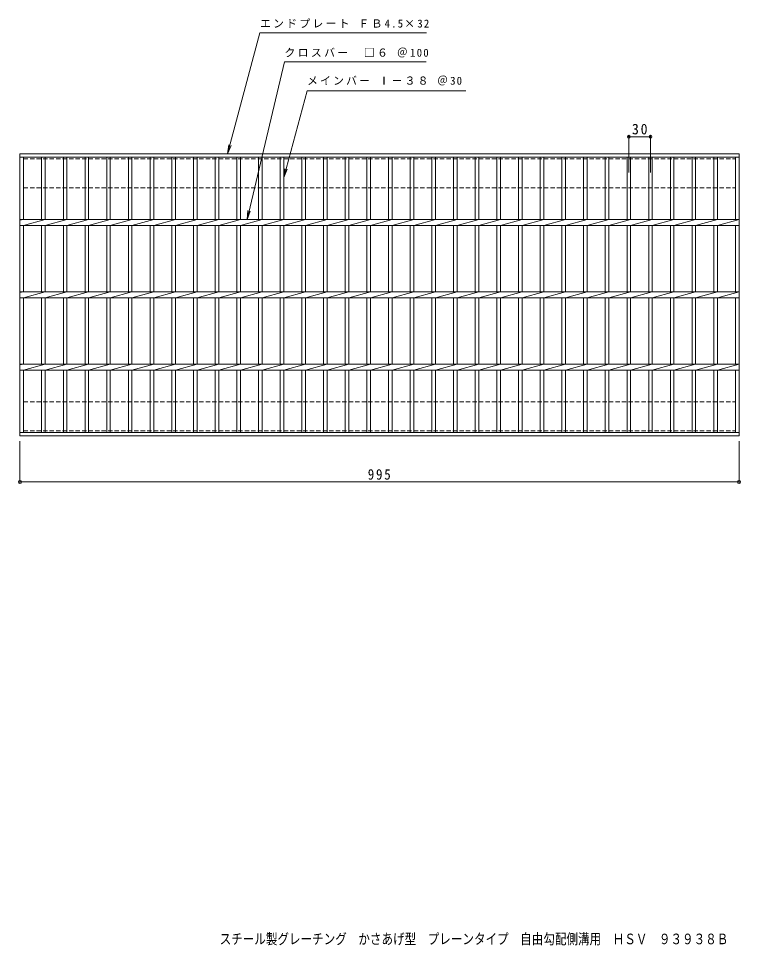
# Model space of a CAD drawing. Units: millimetres, scale not verified. Extents: x -758 to 856, y -686 to 597.
# Drawn here: x -758 to 241, y -686 to 597 of the extents above; entities that cross this region are included whole.
import ezdxf
from ezdxf.enums import TextEntityAlignment as Align

# ---------------------------------------------------------------- set-up
doc = ezdxf.new("R2010")
doc.units = ezdxf.units.MM
doc.header["$LTSCALE"] = 5
doc.header["$PDMODE"] = 32
doc.header["$PDSIZE"] = 4
doc.linetypes.add('DASHED1', pattern=[1.8, 1.2, -0.6])
for name, color, linetype, lineweight in [('A-1_ピット', 2, 'Continuous', 9), ('A-2_蓋', 3, 'Continuous', 9), ('A-4_寸法', 7, 'Continuous', 9), ('F-4_F-4ﾚｲﾔ', 2, 'Continuous', 9)]:
    doc.layers.add(name, color=color, linetype=linetype, lineweight=lineweight)
doc.styles.add('ＭＳ ゴシック', font='')
doc.styles.get('ＭＳ ゴシック').set_extended_font_data('MS Gothic')

msp = doc.modelspace()

# ---------------------------------------------------------------- linework, layer by layer
at = {"layer": 'A-1_ピット', "linetype": 'DASHED1'}
for p, q in [((-750.61, 362.172), (-750.61, 402.173)), ((-750.61, 362.172), (234.39, 362.172)), ((-750.61, 66.172), (-750.61, 26.172)), ((-750.61, 66.172), (234.39, 66.172))]:
    msp.add_line(p, q, dxfattribs=at)
for points in [[(-750.61, 402.173), (234.39, 402.173), (234.39, 362.172)], [(-750.61, 26.172), (234.39, 26.172), (234.39, 66.172)]]:
    msp.add_lwpolyline(points, dxfattribs=at)
at = {"layer": 'A-2_蓋'}
for p, q in [((-755.61, 409.172), (239.391, 409.172)), ((-755.61, 19.173), (-755.61, 409.172)), ((-755.61, 404.673), (239.391, 404.673)), ((-750.609, 318.412), (-750.609, 404.673)), ((-725.609, 404.673), (-725.609, 318.412)), ((-720.61, 404.673), (-720.61, 318.412)), ((-695.609, 404.673), (-695.609, 318.412)), ((-690.609, 404.673), (-690.609, 318.412)), ((-665.61, 404.673), (-665.61, 318.412)), ((-660.609, 404.673), (-660.609, 318.412)), ((-635.609, 404.673), (-635.609, 318.412)), ((-630.61, 404.673), (-630.61, 318.412)), ((-605.609, 404.673), (-605.609, 318.412)), ((-600.609, 404.673), (-600.609, 318.412)), ((-575.609, 404.673), (-575.609, 318.412)), ((-570.609, 404.673), (-570.609, 318.412)), ((-545.609, 404.673), (-545.609, 318.412)), ((-540.61, 404.673), (-540.61, 318.412)), ((-515.609, 404.673), (-515.609, 318.412)), ((-510.61, 404.673), (-510.61, 318.412)), ((-485.609, 404.673), (-485.609, 318.412)), ((-480.609, 404.673), (-480.609, 318.412)), ((-455.609, 404.673), (-455.609, 318.412)), ((-450.609, 404.673), (-450.609, 318.412)), ((-425.609, 404.673), (-425.609, 318.412)), ((-420.609, 404.673), (-420.609, 318.412)), ((-395.609, 404.673), (-395.609, 318.412)), ((-390.61, 404.673), (-390.61, 318.412)), ((-365.609, 404.673), (-365.609, 318.412)), ((-360.61, 404.673), (-360.61, 318.412)), ((-335.609, 404.673), (-335.609, 318.412)), ((-330.609, 404.673), (-330.609, 318.412)), ((-305.609, 404.673), (-305.609, 318.412)), ((-300.61, 404.673), (-300.61, 318.412)), ((-275.609, 404.673), (-275.609, 318.412)), ((-270.61, 404.673), (-270.61, 318.412)), ((-245.609, 404.673), (-245.609, 318.412)), ((-240.609, 404.673), (-240.609, 318.412)), ((-215.609, 404.673), (-215.609, 318.412)), ((-210.609, 404.673), (-210.609, 318.412)), ((-185.609, 404.673), (-185.609, 318.412)), ((-180.609, 404.673), (-180.609, 318.412)), ((-155.609, 404.673), (-155.609, 318.412)), ((-150.609, 404.673), (-150.609, 318.412)), ((-125.609, 404.673), (-125.609, 318.412)), ((-120.609, 404.673), (-120.609, 318.412)), ((-95.609, 404.673), (-95.609, 318.412)), ((-90.609, 404.673), (-90.609, 318.412)), ((-65.609, 404.673), (-65.609, 318.412)), ((-60.61, 404.673), (-60.61, 318.412)), ((-35.609, 404.673), (-35.609, 318.412)), ((-30.61, 404.673), (-30.61, 318.412)), ((-5.609, 404.673), (-5.609, 318.412)), ((-0.609, 404.673), (-0.609, 318.412)), ((24.391, 404.673), (24.391, 318.412)), ((29.391, 404.673), (29.391, 318.412)), ((54.391, 404.673), (54.391, 318.412)), ((59.391, 404.673), (59.391, 318.412)), ((84.391, 404.673), (84.391, 318.412)), ((89.391, 404.673), (89.391, 318.412)), ((114.391, 404.673), (114.391, 318.412)), ((119.391, 404.673), (119.391, 318.412)), ((144.391, 404.673), (144.391, 318.412)), ((149.391, 404.673), (149.391, 318.412)), ((174.391, 404.673), (174.391, 318.412)), ((179.391, 404.673), (179.391, 318.412)), ((204.391, 404.673), (204.391, 318.412)), ((209.391, 404.673), (209.391, 318.412)), ((234.391, 404.673), (234.391, 318.412)), ((239.391, 409.172), (239.391, 19.173)), ((-755.61, 318.412), (239.391, 318.412)), ((-750.609, 318.412), (-755.61, 317.412)), ((-755.61, 309.933), (239.391, 309.933)), ((-720.61, 318.412), (-750.609, 309.933)), ((-750.609, 218.412), (-750.609, 309.933)), ((-725.609, 309.933), (-725.609, 218.412)), ((-690.609, 318.412), (-720.61, 309.933)), ((-720.61, 309.933), (-720.61, 218.412)), ((-695.609, 309.933), (-695.609, 218.412)), ((-660.609, 318.412), (-690.609, 309.933)), ((-690.609, 309.933), (-690.609, 218.412)), ((-665.61, 309.933), (-665.61, 218.412)), ((-630.61, 318.412), (-660.609, 309.933)), ((-660.609, 309.933), (-660.609, 218.412)), ((-635.609, 309.933), (-635.609, 218.412)), ((-600.609, 318.412), (-630.61, 309.933)), ((-630.61, 309.933), (-630.61, 218.412)), ((-605.609, 309.933), (-605.609, 218.412)), ((-570.609, 318.412), (-600.609, 309.933)), ((-600.609, 309.933), (-600.609, 218.412)), ((-575.609, 309.933), (-575.609, 218.412)), ((-540.609, 318.412), (-570.609, 309.933)), ((-570.609, 309.933), (-570.609, 218.412)), ((-545.609, 309.933), (-545.609, 218.412)), ((-510.609, 318.412), (-540.61, 309.933)), ((-540.61, 309.933), (-540.61, 218.412)), ((-515.609, 309.933), (-515.609, 218.412)), ((-480.609, 318.412), (-510.61, 309.933)), ((-510.61, 309.933), (-510.61, 218.412)), ((-485.609, 309.933), (-485.609, 218.412)), ((-450.609, 318.412), (-480.609, 309.933)), ((-480.609, 309.933), (-480.609, 218.412)), ((-455.609, 309.933), (-455.609, 218.412)), ((-420.609, 318.412), (-450.609, 309.933)), ((-450.609, 309.933), (-450.609, 218.412)), ((-425.609, 309.933), (-425.609, 218.412)), ((-390.61, 318.412), (-420.609, 309.933)), ((-420.609, 309.933), (-420.609, 218.412)), ((-395.609, 309.933), (-395.609, 218.412)), ((-360.61, 318.412), (-390.61, 309.933)), ((-390.61, 309.933), (-390.61, 218.412)), ((-365.609, 309.933), (-365.609, 218.412)), ((-330.609, 318.412), (-360.61, 309.933)), ((-360.61, 309.933), (-360.61, 218.412)), ((-335.609, 309.933), (-335.609, 218.412)), ((-300.609, 318.412), (-330.609, 309.933)), ((-330.609, 309.933), (-330.609, 218.412)), ((-305.609, 309.933), (-305.609, 218.412)), ((-270.609, 318.412), (-300.61, 309.933)), ((-300.61, 309.933), (-300.61, 218.412)), ((-275.609, 309.933), (-275.609, 218.412)), ((-240.609, 318.412), (-270.61, 309.933)), ((-270.61, 309.933), (-270.61, 218.412)), ((-245.609, 309.933), (-245.609, 218.412)), ((-210.609, 318.412), (-240.609, 309.933)), ((-240.609, 309.933), (-240.609, 218.412)), ((-215.609, 309.933), (-215.609, 218.412)), ((-180.609, 318.412), (-210.609, 309.933)), ((-210.609, 309.933), (-210.609, 218.412)), ((-185.609, 309.933), (-185.609, 218.412)), ((-150.609, 318.412), (-180.609, 309.933)), ((-180.609, 309.933), (-180.609, 218.412)), ((-155.609, 309.933), (-155.609, 218.412)), ((-120.609, 318.412), (-150.609, 309.933)), ((-150.609, 309.933), (-150.609, 218.412)), ((-125.609, 309.933), (-125.609, 218.412)), ((-90.609, 318.412), (-120.609, 309.933)), ((-120.609, 309.933), (-120.609, 218.412)), ((-95.609, 309.933), (-95.609, 218.412)), ((-60.609, 318.412), (-90.609, 309.933)), ((-90.609, 309.933), (-90.609, 218.412)), ((-65.609, 309.933), (-65.609, 218.412)), ((-30.609, 318.412), (-60.61, 309.933)), ((-60.61, 309.933), (-60.61, 218.412)), ((-35.609, 309.933), (-35.609, 218.412)), ((-0.609, 318.412), (-30.61, 309.933)), ((-30.61, 309.933), (-30.61, 218.412)), ((-5.609, 309.933), (-5.609, 218.412)), ((29.391, 318.412), (-0.609, 309.933)), ((-0.609, 309.933), (-0.609, 218.412)), ((24.391, 309.933), (24.391, 218.412)), ((59.391, 318.412), (29.391, 309.933)), ((29.391, 309.933), (29.391, 218.412)), ((54.391, 309.933), (54.391, 218.412)), ((89.391, 318.412), (59.391, 309.933)), ((59.391, 309.933), (59.391, 218.412)), ((84.391, 309.933), (84.391, 218.412)), ((119.391, 318.412), (89.391, 309.933)), ((89.391, 309.933), (89.391, 218.412)), ((114.391, 309.933), (114.391, 218.412)), ((149.391, 318.412), (119.391, 309.933)), ((119.391, 309.933), (119.391, 218.412)), ((144.391, 309.933), (144.391, 218.412)), ((179.391, 318.412), (149.391, 309.933)), ((149.391, 309.933), (149.391, 218.412)), ((174.391, 309.933), (174.391, 218.412)), ((209.391, 318.412), (179.391, 309.933)), ((179.391, 309.933), (179.391, 218.412)), ((204.391, 309.933), (204.391, 218.412)), ((239.391, 318.412), (209.391, 309.933)), ((209.391, 309.933), (209.391, 218.412)), ((234.391, 309.933), (234.391, 218.412)), ((-755.61, 218.412), (239.391, 218.412)), ((-750.609, 218.412), (-755.61, 217.412)), ((-720.61, 218.412), (-750.609, 209.932)), ((-690.609, 218.412), (-720.61, 209.932)), ((-660.609, 218.412), (-690.609, 209.932)), ((-630.61, 218.412), (-660.609, 209.932)), ((-600.609, 218.412), (-630.61, 209.932)), ((-570.609, 218.412), (-600.609, 209.932)), ((-540.609, 218.412), (-570.609, 209.932)), ((-510.609, 218.412), (-540.61, 209.932)), ((-480.609, 218.412), (-510.61, 209.932)), ((-450.609, 218.412), (-480.609, 209.932)), ((-420.609, 218.412), (-450.609, 209.932)), ((-390.61, 218.412), (-420.609, 209.932)), ((-360.61, 218.412), (-390.61, 209.932)), ((-330.609, 218.412), (-360.61, 209.932)), ((-300.609, 218.412), (-330.609, 209.932)), ((-270.609, 218.412), (-300.61, 209.932)), ((-240.609, 218.412), (-270.61, 209.932)), ((-210.609, 218.412), (-240.609, 209.932)), ((-180.609, 218.412), (-210.609, 209.932)), ((-150.609, 218.412), (-180.609, 209.932)), ((-120.609, 218.412), (-150.609, 209.932)), ((-90.609, 218.412), (-120.609, 209.932)), ((-60.609, 218.412), (-90.609, 209.932)), ((-30.609, 218.412), (-60.61, 209.932)), ((-0.609, 218.412), (-30.61, 209.932)), ((29.391, 218.412), (-0.609, 209.932)), ((59.391, 218.412), (29.391, 209.932)), ((89.391, 218.412), (59.391, 209.932)), ((119.391, 218.412), (89.391, 209.932)), ((149.391, 218.412), (119.391, 209.932)), ((179.391, 218.412), (149.391, 209.932)), ((209.391, 218.412), (179.391, 209.932)), ((239.391, 218.412), (209.391, 209.932)), ((-755.61, 209.932), (239.391, 209.932)), ((-750.609, 118.412), (-750.609, 209.932)), ((-725.609, 209.932), (-725.609, 118.412)), ((-720.61, 209.932), (-720.61, 118.412)), ((-695.609, 209.932), (-695.609, 118.412)), ((-690.609, 209.932), (-690.609, 118.412)), ((-665.61, 209.932), (-665.61, 118.412)), ((-660.609, 209.932), (-660.609, 118.412)), ((-635.609, 209.932), (-635.609, 118.412)), ((-630.61, 209.932), (-630.61, 118.412)), ((-605.609, 209.932), (-605.609, 118.412)), ((-600.609, 209.932), (-600.609, 118.412)), ((-575.609, 209.932), (-575.609, 118.412)), ((-570.609, 209.932), (-570.609, 118.412)), ((-545.609, 209.932), (-545.609, 118.412)), ((-540.61, 209.932), (-540.61, 118.412)), ((-515.609, 209.932), (-515.609, 118.412)), ((-510.61, 209.932), (-510.61, 118.412)), ((-485.609, 209.932), (-485.609, 118.412)), ((-480.609, 209.932), (-480.609, 118.412)), ((-455.609, 209.932), (-455.609, 118.412)), ((-450.609, 209.932), (-450.609, 118.412)), ((-425.609, 209.932), (-425.609, 118.412)), ((-420.609, 209.932), (-420.609, 118.412)), ((-395.609, 209.932), (-395.609, 118.412)), ((-390.61, 209.932), (-390.61, 118.412)), ((-365.609, 209.932), (-365.609, 118.412)), ((-360.61, 209.932), (-360.61, 118.412)), ((-335.609, 209.932), (-335.609, 118.412)), ((-330.609, 209.932), (-330.609, 118.412)), ((-305.609, 209.932), (-305.609, 118.412)), ((-300.61, 209.932), (-300.61, 118.412)), ((-275.609, 209.932), (-275.609, 118.412)), ((-270.61, 209.932), (-270.61, 118.412)), ((-245.609, 209.932), (-245.609, 118.412)), ((-240.609, 209.932), (-240.609, 118.412)), ((-215.609, 209.932), (-215.609, 118.412)), ((-210.609, 209.932), (-210.609, 118.412)), ((-185.609, 209.932), (-185.609, 118.412)), ((-180.609, 209.932), (-180.609, 118.412)), ((-155.609, 209.932), (-155.609, 118.412)), ((-150.609, 209.932), (-150.609, 118.412)), ((-125.609, 209.932), (-125.609, 118.412)), ((-120.609, 209.932), (-120.609, 118.412)), ((-95.609, 209.932), (-95.609, 118.412)), ((-90.609, 209.932), (-90.609, 118.412)), ((-65.609, 209.932), (-65.609, 118.412)), ((-60.61, 209.932), (-60.61, 118.412)), ((-35.609, 209.932), (-35.609, 118.412)), ((-30.61, 209.932), (-30.61, 118.412)), ((-5.609, 209.932), (-5.609, 118.412)), ((-0.609, 209.932), (-0.609, 118.412)), ((24.391, 209.932), (24.391, 118.412)), ((29.391, 209.932), (29.391, 118.412)), ((54.391, 209.932), (54.391, 118.412)), ((59.391, 209.932), (59.391, 118.412)), ((84.391, 209.932), (84.391, 118.412)), ((89.391, 209.932), (89.391, 118.412)), ((114.391, 209.932), (114.391, 118.412)), ((119.391, 209.932), (119.391, 118.412)), ((144.391, 209.932), (144.391, 118.412)), ((149.391, 209.932), (149.391, 118.412)), ((174.391, 209.932), (174.391, 118.412)), ((179.391, 209.932), (179.391, 118.412)), ((204.391, 209.932), (204.391, 118.412)), ((209.391, 209.932), (209.391, 118.412)), ((234.391, 209.932), (234.391, 118.412)), ((-755.61, 118.412), (239.391, 118.412)), ((-750.609, 118.412), (-755.61, 117.412)), ((-720.61, 118.412), (-750.609, 109.932)), ((-690.609, 118.412), (-720.61, 109.932)), ((-660.609, 118.412), (-690.609, 109.932)), ((-630.61, 118.412), (-660.609, 109.932)), ((-600.609, 118.412), (-630.61, 109.932)), ((-570.609, 118.412), (-600.609, 109.932)), ((-540.609, 118.412), (-570.609, 109.932)), ((-510.609, 118.412), (-540.61, 109.932)), ((-480.609, 118.412), (-510.61, 109.932)), ((-450.609, 118.412), (-480.609, 109.932)), ((-420.609, 118.412), (-450.609, 109.932)), ((-390.61, 118.412), (-420.609, 109.932)), ((-360.61, 118.412), (-390.61, 109.932)), ((-330.609, 118.412), (-360.61, 109.932)), ((-300.609, 118.412), (-330.609, 109.932)), ((-270.609, 118.412), (-300.61, 109.932)), ((-240.609, 118.412), (-270.61, 109.932)), ((-210.609, 118.412), (-240.609, 109.932)), ((-180.609, 118.412), (-210.609, 109.932)), ((-150.609, 118.412), (-180.609, 109.932)), ((-120.609, 118.412), (-150.609, 109.932)), ((-90.609, 118.412), (-120.609, 109.932)), ((-60.609, 118.412), (-90.609, 109.932)), ((-30.609, 118.412), (-60.61, 109.932)), ((-0.609, 118.412), (-30.61, 109.932)), ((29.391, 118.412), (-0.609, 109.932)), ((59.391, 118.412), (29.391, 109.932)), ((89.391, 118.412), (59.391, 109.932)), ((119.391, 118.412), (89.391, 109.932)), ((149.391, 118.412), (119.391, 109.932)), ((179.391, 118.412), (149.391, 109.932)), ((209.391, 118.412), (179.391, 109.932)), ((239.391, 118.412), (209.391, 109.932)), ((-755.61, 109.932), (239.391, 109.932)), ((-750.609, 23.672), (-750.609, 109.932)), ((-725.609, 109.932), (-725.609, 23.672)), ((-720.61, 109.932), (-720.61, 23.672)), ((-695.609, 109.932), (-695.609, 23.672)), ((-690.609, 109.932), (-690.609, 23.672)), ((-665.61, 109.932), (-665.61, 23.672)), ((-660.609, 109.932), (-660.609, 23.672)), ((-635.609, 109.932), (-635.609, 23.672)), ((-630.61, 109.932), (-630.61, 23.672)), ((-605.609, 109.932), (-605.609, 23.672)), ((-600.609, 109.932), (-600.609, 23.672)), ((-575.609, 109.932), (-575.609, 23.672)), ((-570.609, 109.932), (-570.609, 23.672)), ((-545.609, 109.932), (-545.609, 23.672)), ((-540.61, 109.932), (-540.61, 23.672)), ((-515.609, 109.932), (-515.609, 23.672)), ((-510.61, 109.932), (-510.61, 23.672)), ((-485.609, 109.932), (-485.609, 23.672)), ((-480.609, 109.932), (-480.609, 23.672)), ((-455.609, 109.932), (-455.609, 23.672)), ((-450.609, 109.932), (-450.609, 23.672)), ((-425.609, 109.932), (-425.609, 23.672)), ((-420.609, 109.932), (-420.609, 23.672)), ((-395.609, 109.932), (-395.609, 23.672)), ((-390.61, 109.932), (-390.61, 23.672)), ((-365.609, 109.932), (-365.609, 23.672)), ((-360.61, 109.932), (-360.61, 23.672)), ((-335.609, 109.932), (-335.609, 23.672)), ((-330.609, 109.932), (-330.609, 23.672)), ((-305.609, 109.932), (-305.609, 23.672)), ((-300.61, 109.932), (-300.61, 23.672)), ((-275.609, 109.932), (-275.609, 23.672)), ((-270.61, 109.932), (-270.61, 23.672)), ((-245.609, 109.932), (-245.609, 23.672)), ((-240.609, 109.932), (-240.609, 23.672)), ((-215.609, 109.932), (-215.609, 23.672)), ((-210.609, 109.932), (-210.609, 23.672)), ((-185.609, 109.932), (-185.609, 23.672)), ((-180.609, 109.932), (-180.609, 23.672)), ((-155.609, 109.932), (-155.609, 23.672)), ((-150.609, 109.932), (-150.609, 23.672)), ((-125.609, 109.932), (-125.609, 23.672)), ((-120.609, 109.932), (-120.609, 23.672)), ((-95.609, 109.932), (-95.609, 23.672)), ((-90.609, 109.932), (-90.609, 23.672)), ((-65.609, 109.932), (-65.609, 23.672)), ((-60.61, 109.932), (-60.61, 23.672)), ((-35.609, 109.932), (-35.609, 23.672)), ((-30.61, 109.932), (-30.61, 23.672)), ((-5.609, 109.932), (-5.609, 23.672)), ((-0.609, 109.932), (-0.609, 23.672)), ((24.391, 109.932), (24.391, 23.672)), ((29.391, 109.932), (29.391, 23.672)), ((54.391, 109.932), (54.391, 23.672)), ((59.391, 109.932), (59.391, 23.672)), ((84.391, 109.932), (84.391, 23.672)), ((89.391, 109.932), (89.391, 23.672)), ((114.391, 109.932), (114.391, 23.672)), ((119.391, 109.932), (119.391, 23.672)), ((144.391, 109.932), (144.391, 23.672)), ((149.391, 109.932), (149.391, 23.672)), ((174.391, 109.932), (174.391, 23.672)), ((179.391, 109.932), (179.391, 23.672)), ((204.391, 109.932), (204.391, 23.672)), ((209.391, 109.932), (209.391, 23.672)), ((234.391, 109.932), (234.391, 23.672)), ((239.391, 23.672), (-755.61, 23.672)), ((239.391, 19.173), (-755.61, 19.173))]:
    msp.add_line(p, q, dxfattribs=at)
at = {"layer": 'A-4_寸法'}
for p, q in [((-468.387, 409.172), (-423.497, 576.705)), ((-423.497, 576.705), (-192.841, 576.705)), ((-441.407, 318.412), (-389.614, 536.705)), ((-389.614, 536.705), (-193.64, 536.705)), ((-390.61, 376.348), (-358.36, 496.705)), ((-358.36, 496.705), (-138.615, 496.705)), ((86.891, 383.654), (86.891, 434.499)), ((86.891, 432.999), (116.891, 432.999)), ((116.891, 383.654), (116.891, 434.499)), ((-468.387, 409.172), (-466.756, 421.565)), ((-468.387, 409.172), (-463.604, 420.721)), ((-390.61, 376.348), (-388.978, 388.741)), ((-390.61, 376.348), (-385.826, 387.896)), ((-441.407, 318.412), (-440.133, 330.847)), ((-441.407, 318.412), (-436.958, 330.094)), ((-755.61, 11.672), (-755.61, -46.331)), ((239.391, 11.672), (239.391, -46.331)), ((-755.61, -44.831), (239.391, -44.831))]:
    msp.add_line(p, q, dxfattribs=at)
for p in [(86.891, 432.999), (116.891, 432.999), (-755.61, -44.831), (239.391, -44.831)]:
    msp.add_point(p, dxfattribs=at)

# ---------------------------------------------------------------- texts
at = {"layer": 'A-4_寸法', "char_height": 11, "attachment_point": 7, "style": 'ＭＳ ゴシック'}
for s, insert in [('\\T1.21;エンドプレート\\~ＦＢ4.5×32', (-423.497, 583.418)), ('\\T1.22;クロスバー\\~\\~□６\\~＠100', (-389.614, 542.695)), ('\\T1.2;メインバー\\~Ⅰ－３８\\~＠30', (-358.36, 503.941))]:
    msp.add_mtext(s, dxfattribs=dict(at, insert=insert))
at = {"layer": 'A-4_寸法', "color": 2, "char_height": 14.66, "attachment_point": 7, "style": 'ＭＳ ゴシック'}
for s, insert in [('\\T1.27;\\W0.95;30', (91.266, 435.999)), ('\\T1.27;\\W0.9;995', (-274.359, -41.831))]:
    msp.add_mtext(s, dxfattribs=dict(at, insert=insert))
at = {"layer": 'F-4_F-4ﾚｲﾔ', "style": 'ＭＳ ゴシック', "width": 0.8}
msp.add_text('スチール製グレーチング\u3000かさあげ型\u3000プレーンタイプ\u3000自由勾配側溝用\u3000ＨＳＶ\u3000９３９３８Ｂ', height=14.66, dxfattribs=at).set_placement((-479.311, -688.909), align=Align.BOTTOM_LEFT)

doc.saveas('drawing.dxf')
